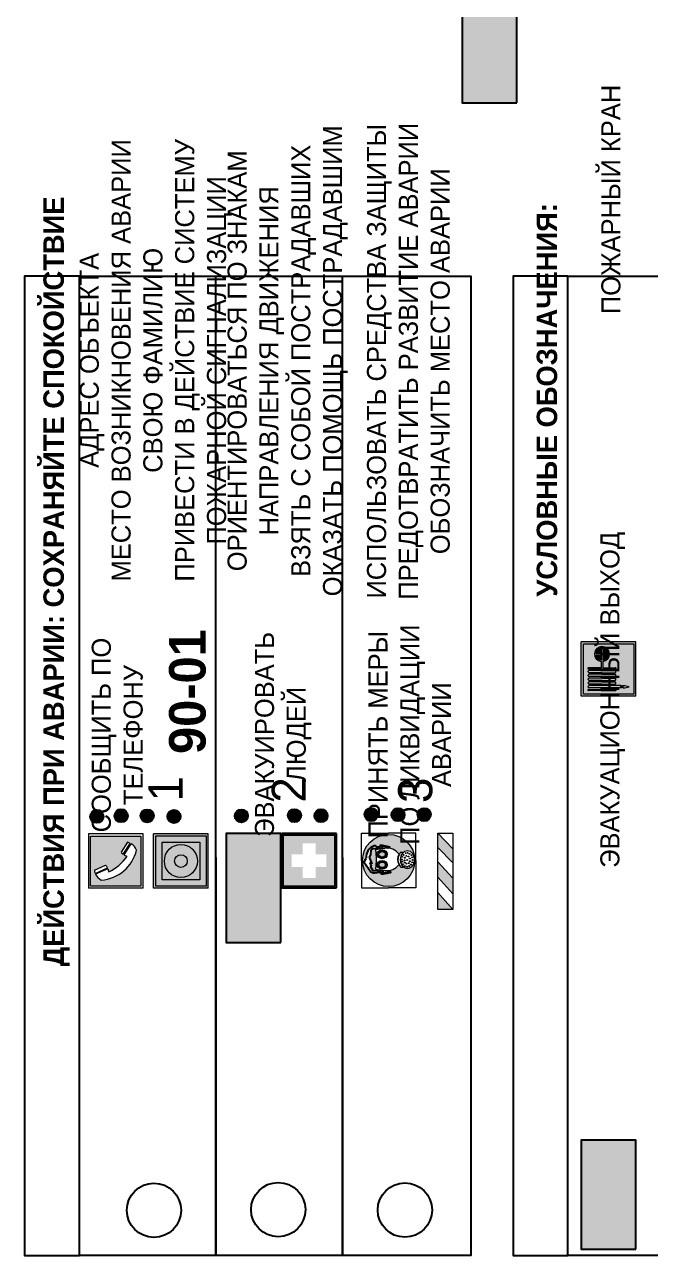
# Model space of a CAD drawing. Header units: millimetres. Extents: x 13114 to 67229, y 22859 to 38520.
# Drawn here: x 23111.9 to 23203.7, y 24715.4 to 24896.1 of the extents above; entities that cross this region are included whole.
import ezdxf

# ---------------------------------------------------------------- set-up
doc = ezdxf.new("R2010")
doc.units = ezdxf.units.MM
doc.layers.add('План_Штампы', color=7, linetype='Continuous')
doc.styles.add('обычный', font='arial.ttf')

# ---------------------------------------------------------------- blocks, each defined once
blk = doc.blocks.new('A$C38D26F80')
h = blk.add_hatch(color=5)
h.dxf.hatch_style = 1
h.paths.add_polyline_path([(-8.77, -4.48, 1), (-0.19, -4.48, 1)])
h.paths.add_polyline_path([(-6.75, -3.58), (-6.75, -3.31), (-6.62, -3.22), (-6.5, -3.22), (-6.42, -3.3), (-6.39, -3.28), (-6.59, -2.23), (-6.59, -2.01), (-6.38, -1.58), (-4.76, -0.4), (-4.13, -0.79, -0.362848), (-2.1, -2.1, -0.201049), (-2.17, -2.48, 0.085434), (-2.26, -3.13), (-1.9, -3.16), (-2.25, -4.7), (-2.4, -4.59), (-2.43, -4.34), (-2.36, -4.34), (-2.14, -3.34), (-2.47, -3.42), (-2.58, -1.95), (-2.77, -1.58), (-3.58, -1.52), (-3.92, -1.26), (-5.05, -1.73), (-4.87, -1.39), (-5.41, -1.6), (-5.41, -1.46), (-6.13, -1.87), (-6.18, -3.5), (-6.56, -3.47), (-6.37, -4.59), (-6.16, -4.43), (-6.16, -4.66), (-6.36, -4.79), (-6.37, -4.8), (-6.51, -4.76)], flags=16)
h.paths.add_polyline_path([(-6.51, -4.76), (-6.36, -4.79), (-6.37, -4.8)], flags=0)
h.paths.add_polyline_path([(-5.92, -2.34, 0.089508), (-2.67, -2.35), (-2.48, -3.88, -0.268602), (-3.4, -6.18, 0.262449), (-5.2, -6.18, -0.268602), (-6.11, -3.88)], flags=16)
edge = h.paths.add_edge_path(flags=16)
edge.add_ellipse((-5.19, -3.41), major_axis=(0, 0.842), ratio=0.848992, start_angle=0, end_angle=360)
edge = h.paths.add_edge_path(flags=0)
edge.add_ellipse((-5.19, -3.39), major_axis=(0, 0.665), ratio=0.853798, start_angle=0, end_angle=360)
edge = h.paths.add_edge_path(flags=0)
edge.add_ellipse((-5.19, -3.4), major_axis=(0, 0.528), ratio=0.864094, start_angle=0, end_angle=360)
edge = h.paths.add_edge_path(flags=16)
edge.add_ellipse((-3.47, -3.4), major_axis=(0, 0.842), ratio=0.848992, start_angle=0, end_angle=360)
h.paths.add_polyline_path([(-3.13, -6.45), (-3.13, -6.84, 0.383174), (-5.57, -6.85), (-5.57, -6.49, -0.369952)], flags=16)
edge = h.paths.add_edge_path(flags=0)
edge.add_ellipse((-3.47, -3.39), major_axis=(0, 0.665), ratio=0.853798, start_angle=0, end_angle=360)
edge = h.paths.add_edge_path(flags=0)
edge.add_ellipse((-3.47, -3.4), major_axis=(0, 0.528), ratio=0.864094, start_angle=0, end_angle=360)
edge = h.paths.add_edge_path(flags=16)
edge.add_ellipse((-4.34, -7.57), major_axis=(-1.48, 0), ratio=0.744955, start_angle=0, end_angle=360)
h.paths.add_polyline_path([(-5.01, -6.85, -1), (-5.15, -6.85, -1)], flags=0)
h.paths.add_polyline_path([(-5.33, -7.14, -1), (-5.47, -7.14, -1)], flags=0)
h.paths.add_polyline_path([(-4.61, -6.71, -1), (-4.74, -6.71, -1)], flags=16)
h.paths.add_polyline_path([(-5.43, -7.51, -1), (-5.57, -7.51, -1)], flags=0)
h.paths.add_polyline_path([(-4.26, -6.67, -1), (-4.4, -6.67, -1)], flags=16)
h.paths.add_polyline_path([(-4.74, -7.14, -1), (-4.88, -7.14, -1)], flags=0)
h.paths.add_polyline_path([(-4.93, -7.43, -1), (-5.07, -7.43, -1)], flags=0)
h.paths.add_polyline_path([(-4.41, -7.07, -1), (-4.54, -7.07, -1)], flags=0)
h.paths.add_polyline_path([(-5.33, -7.87, -1), (-5.46, -7.87, -1)], flags=0)
h.paths.add_polyline_path([(-3.8, -6.71, -1), (-3.94, -6.71, -1)], flags=16)
h.paths.add_polyline_path([(-4.85, -7.78, -1), (-4.98, -7.78, -1)], flags=0)
h.paths.add_polyline_path([(-3.96, -7.14, -1), (-4.1, -7.14, -1)], flags=0)
h.paths.add_polyline_path([(-4.33, -7.53, -1), (-4.47, -7.53, -1)], flags=0)
h.paths.add_polyline_path([(-5.09, -8.12, -1), (-5.23, -8.12, -1)], flags=0)
h.paths.add_polyline_path([(-3.5, -6.94, -1), (-3.64, -6.94, -1)], flags=0)
h.paths.add_polyline_path([(-4.54, -7.97, -1), (-4.68, -7.97, -1)], flags=0)
h.paths.add_polyline_path([(-3.66, -7.39, -1), (-3.8, -7.39, -1)], flags=0)
h.paths.add_polyline_path([(-4.73, -8.35, -1), (-4.86, -8.35, -1)], flags=0)
h.paths.add_polyline_path([(-4.09, -7.96, -1), (-4.23, -7.96, -1)], flags=0)
h.paths.add_polyline_path([(-3.77, -7.74, -1), (-3.91, -7.74, -1)], flags=0)
h.paths.add_polyline_path([(-3.22, -7.27, -1), (-3.35, -7.27, -1)], flags=0)
h.paths.add_polyline_path([(-4.34, -8.4, -1), (-4.47, -8.4, -1)], flags=0)
h.paths.add_polyline_path([(-3.16, -7.61, -1), (-3.3, -7.61, -1)], flags=0)
h.paths.add_polyline_path([(-3.9, -8.35, -1), (-4.04, -8.35, -1)], flags=0)
h.paths.add_polyline_path([(-3.32, -7.91, -1), (-3.46, -7.91, -1)], flags=0)
h.paths.add_polyline_path([(-3.55, -8.23, -1), (-3.69, -8.23, -1)], flags=0)
at = {"color": 5, "lineweight": 5}
for p, q in [((-4.48, 0), (-8.96, 0)), ((-8.96, 0), (-8.96, -4.48)), ((-4.48, 0), (0, 0)), ((0, 0), (0, -4.48)), ((-6.59, -2.01), (-6.38, -1.58)), ((-6.59, -2.23), (-6.59, -2.01)), ((-6.38, -1.58), (-4.76, -0.4)), ((-6.13, -1.87), (-6.18, -3.5)), ((-5.41, -1.46), (-6.13, -1.87)), ((-4.87, -1.39), (-5.41, -1.6)), ((-5.41, -1.6), (-5.41, -1.46)), ((-3.92, -1.26), (-5.05, -1.73)), ((-5.05, -1.73), (-4.87, -1.39)), ((-4.76, -0.4), (-4.13, -0.79)), ((-3.58, -1.52), (-3.92, -1.26)), ((-2.77, -1.58), (-3.58, -1.52)), ((-2.58, -1.95), (-2.77, -1.58)), ((-2.47, -3.42), (-2.58, -1.95)), ((-6.75, -3.31), (-6.62, -3.22)), ((-6.75, -3.58), (-6.75, -3.31)), ((-6.51, -4.76), (-6.75, -3.58)), ((-6.62, -3.22), (-6.5, -3.22)), ((-6.39, -3.28), (-6.59, -2.23)), ((-6.18, -3.5), (-6.56, -3.47)), ((-6.56, -3.47), (-6.37, -4.59)), ((-6.5, -3.22), (-6.42, -3.3)), ((-6.42, -3.3), (-6.39, -3.28)), ((-5.92, -2.34), (-6.11, -3.88)), ((-2.67, -2.34), (-2.48, -3.88)), ((-2.14, -3.34), (-2.47, -3.42)), ((-2.36, -4.34), (-2.14, -3.34)), ((-1.9, -3.16), (-2.26, -3.13)), ((-2.25, -4.7), (-1.9, -3.16)), ((-8.96, -8.96), (-8.96, -4.48)), ((-6.37, -4.8), (-6.51, -4.76)), ((-6.37, -4.59), (-6.16, -4.43)), ((-6.16, -4.66), (-6.37, -4.8)), ((-6.16, -4.43), (-6.16, -4.66)), ((-2.43, -4.34), (-2.4, -4.59)), ((-2.43, -4.34), (-2.36, -4.34)), ((-2.4, -4.59), (-2.25, -4.7)), ((0, -8.96), (0, -4.48)), ((-5.57, -6.49), (-5.57, -6.85)), ((-3.13, -6.45), (-3.13, -6.84)), ((-4.48, -8.96), (-8.96, -8.96)), ((-4.48, -8.96), (0, -8.96))]:
    blk.add_line(p, q, dxfattribs=at)
at = {"color": 5}
for p, q in [((-6.59, -2.01), (-6.38, -1.58)), ((-6.59, -2.23), (-6.59, -2.01)), ((-6.38, -1.58), (-4.76, -0.4)), ((-6.13, -1.87), (-6.18, -3.5)), ((-5.41, -1.46), (-6.13, -1.87)), ((-4.87, -1.39), (-5.41, -1.6)), ((-5.41, -1.6), (-5.41, -1.46)), ((-3.92, -1.26), (-5.05, -1.73)), ((-5.05, -1.73), (-4.87, -1.39)), ((-4.76, -0.4), (-4.13, -0.79)), ((-3.58, -1.52), (-3.92, -1.26)), ((-2.77, -1.58), (-3.58, -1.52)), ((-2.58, -1.95), (-2.77, -1.58)), ((-2.47, -3.42), (-2.58, -1.95)), ((-6.75, -3.31), (-6.62, -3.22)), ((-6.75, -3.58), (-6.75, -3.31)), ((-6.51, -4.76), (-6.75, -3.58)), ((-6.62, -3.22), (-6.5, -3.22)), ((-6.39, -3.28), (-6.59, -2.23)), ((-6.18, -3.5), (-6.56, -3.47)), ((-6.56, -3.47), (-6.37, -4.59)), ((-6.5, -3.22), (-6.42, -3.3)), ((-6.42, -3.3), (-6.39, -3.28)), ((-2.14, -3.34), (-2.47, -3.42)), ((-2.36, -4.34), (-2.14, -3.34)), ((-2.26, -3.13), (-1.9, -3.16)), ((-1.9, -3.16), (-2.25, -4.7)), ((-6.37, -4.8), (-6.51, -4.76)), ((-6.36, -4.79), (-6.51, -4.76)), ((-6.37, -4.59), (-6.16, -4.43)), ((-6.16, -4.66), (-6.37, -4.8)), ((-6.16, -4.66), (-6.36, -4.79)), ((-6.16, -4.43), (-6.16, -4.66)), ((-2.4, -4.59), (-2.43, -4.34)), ((-2.43, -4.34), (-2.36, -4.34)), ((-2.25, -4.7), (-2.4, -4.59))]:
    blk.add_line(p, q, dxfattribs=at)
at = {"color": 5, "lineweight": 5}
for centre, radius in [((-4.48, -4.48), 4.29), ((-5.5, -7.51), 0.0678), ((-5.4, -7.14), 0.0678), ((-5.4, -7.87), 0.0678), ((-5.16, -8.12), 0.0678), ((-5.08, -6.85), 0.0678), ((-5, -7.43), 0.0678), ((-4.91, -7.78), 0.0678), ((-4.81, -7.14), 0.0678), ((-4.67, -6.71), 0.0678), ((-4.61, -7.97), 0.0678), ((-4.47, -7.07), 0.0678), ((-4.4, -7.53), 0.0678), ((-4.33, -6.67), 0.0678), ((-4.16, -7.96), 0.0678), ((-4.03, -7.14), 0.0678), ((-3.87, -6.71), 0.0678), ((-3.84, -7.74), 0.0678), ((-3.73, -7.39), 0.0678), ((-3.57, -6.94), 0.0678), ((-3.39, -7.91), 0.0678), ((-3.28, -7.27), 0.0678), ((-3.23, -7.61), 0.0678), ((-4.79, -8.35), 0.0678), ((-4.4, -8.4), 0.0678), ((-3.97, -8.35), 0.0678), ((-3.62, -8.23), 0.0678)]:
    blk.add_circle(centre, radius, dxfattribs=at)
at = {"color": 5}
for centre, radius, start, end in [((-3.89, -2.66), 1.88, 17.387, 97.1599), ((-0.35, -3.07), 1.91, 162.2553, 181.7878), ((-2.6, -2.2), 0.511, 326.3906, 11.8614)]:
    blk.add_arc(centre, radius, start, end, dxfattribs=at)
at = {"color": 5, "lineweight": 5}
for centre, radius, start, end in [((-3.66, -4.24), 2.47, 171.573, 231.7124), ((-4.28, 6.66), 9.15, 259.6987, 280.1569), ((-4.93, -4.24), 2.47, 308.2876, 8.427), ((-0.47, -3.05), 1.79, 161.5846, 182.4584), ((-2.6, -2.2), 0.513, 326.4781, 11.7739), ((-4.33, -7.88), 1.87, 50.358, 131.5662), ((-4.3, -7.78), 1.83, 60.5889, 119.4111), ((-4.34, -8.2), 1.82, 48.4943, 132.3565)]:
    blk.add_arc(centre, radius, start, end, dxfattribs=at)
for centre, major_axis, ratio in [((-5.19, -3.41), (0, 0.842), 0.848992), ((-5.19, -3.39), (0, 0.665), 0.853798), ((-5.19, -3.4), (0, 0.528), 0.864094), ((-3.47, -3.4), (0, 0.842), 0.848992), ((-3.47, -3.39), (0, 0.665), 0.853798), ((-3.47, -3.4), (0, 0.528), 0.864094), ((-4.34, -7.57), (-1.48, 0), 0.744955)]:
    blk.add_ellipse(centre, major_axis=major_axis, ratio=ratio, dxfattribs=at)
blk = doc.blocks.new('A$C47DD6509')
at = {"lineweight": 5}
for points in [[(-8.69, 0), (-11.19, 0), (-11.19, -2.22)], [(-4.22, 0), (-6.45, 0), (-8.91, -2.22), (-6.61, -2.22)], [(0, 0), (-2.09, 0), (-4.36, -2.22), (-2.29, -2.22)]]:
    blk.add_hatch(color=242, dxfattribs=at).paths.add_polyline_path(points)
at = {"color": 242, "lineweight": 5}
for p, q in [((-11.19, -2.22), (-8.69, 0)), ((-11.19, -2.22), (-11.19, 0)), ((-11.19, 0), (-8.69, 0)), ((-11.19, 0), (0, 0)), ((-8.91, -2.22), (-6.45, 0)), ((-6.61, -2.22), (-4.22, 0)), ((-4.36, -2.22), (-2.09, 0)), ((-2.29, -2.22), (0, 0)), ((0, 0), (0, -2.22)), ((0, -2.22), (-11.19, -2.22))]:
    blk.add_line(p, q, dxfattribs=at)
blk = doc.blocks.new('A$C32E8229D')
at = {"true_color": 0xffffff}
blk.add_hatch(color=7, dxfattribs=at).paths.add_polyline_path([(0, 0), (0, -8), (16, -8), (16, 0)])
h = blk.add_hatch(color=126)
h.paths.add_polyline_path([(0.2, -0.2), (15.8, -0.2), (15.8, -7.8), (0.2, -7.8)])
h.paths.add_polyline_path([(13.49, -2.05), (12.08, -2.05), (11.37, -2.63, 0.162397), (11.29, -2.84), (11.29, -3.63), (10.35, -3.63), (10.35, -4.05), (11.68, -4.05), (11.68, -3.48), (12.26, -4.28), (11.29, -5.1), (11.29, -6.78), (11.85, -6.78), (11.85, -5.44), (12.8, -4.64), (12.8, -5.94), (14.46, -5.94), (14.46, -5.39), (13.45, -5.39), (13.45, -3.97), (12.46, -2.59), (13.15, -2.59), (13.69, -3.34), (14.18, -3)], flags=16)
h.paths.add_polyline_path([(10.74, -1.82, 1), (11.8, -1.82, 1)], flags=16)
h.paths.add_polyline_path([(9.39, -3.59), (5.99, -3.59), (6.56, -3.03), (5.91, -3.03), (5.1, -3.83), (5.91, -4.64), (6.56, -4.64), (5.99, -4.09), (9.39, -4.09)], flags=16)
h.paths.add_polyline_path([(4.29, -1.08), (1.72, -1.08), (1.72, -6.6), (4.29, -6.6)], flags=16)
at = {"color": 126}
blk.add_lwpolyline([(16, -8), (0, -8), (0, 0), (16, 0)], close=True, dxfattribs=at)
blk = doc.blocks.new('A$C18900ED3')
h = blk.add_hatch(color=126)
h.paths.add_polyline_path([(-0.18, -0.18), (-7.02, -0.18), (-7.02, -7.02), (-0.18, -7.02)])
h.paths.add_polyline_path([(-5.89, -4.46), (-5.89, -2.77), (-4.46, -2.77), (-4.46, -1.31), (-2.77, -1.31), (-2.77, -2.77), (-1.33, -2.77), (-1.33, -4.46), (-2.77, -4.46), (-2.77, -5.89), (-4.46, -5.89), (-4.46, -4.46)], flags=16)
at = {"color": 126}
for p, q in [((-7.2, 0), (-7.2, -7.2)), ((0, 0), (-7.2, 0)), ((0, -7.2), (0, 0)), ((-7.02, -7.02), (-7.02, -0.18)), ((-7.02, -0.18), (-0.18, -0.18)), ((-0.18, -0.18), (-0.18, -7.02)), ((-7.2, -7.2), (0, -7.2)), ((-0.18, -7.02), (-7.02, -7.02))]:
    blk.add_line(p, q, dxfattribs=at)
blk = doc.blocks.new('A$C456E1F9C')
at = {"lineweight": 5}
h = blk.add_hatch(color=242, dxfattribs=at)
h.paths.add_polyline_path([(0.51, -1.47), (0.51, -13.26), (12.29, -13.26), (12.29, -1.47)])
h.paths.add_polyline_path([(5.42, -4.95, -0.254479), (4.78, -5.4), (3.52, -2.53, -0.209735), (4.23, -2.4)], flags=16)
h.paths.add_polyline_path([(8.53, -8.6), (10.87, -10.17), (10.54, -10.76), (8.03, -9.13, -0.192251)], flags=16)
h.paths.add_polyline_path([(4.61, -5.49, 0.005518), (3.87, -5.72, 0.128647), (7.49, -10.01, 0.00809), (7.83, -9.33), (10.47, -10.97, -0.16736), (8.99, -12.25, -0.327862), (1.95, -3.95, -0.166952), (3.36, -2.62)], flags=16)
at = {"color": 242, "lineweight": 5}
for p, q in [((0, -13.77), (0, -0.97)), ((12.8, -0.97), (0, -0.97)), ((4.61, -5.49), (3.36, -2.62)), ((3.52, -2.53), (4.78, -5.4)), ((4.23, -2.4), (5.42, -4.95)), ((12.8, -13.77), (12.8, -0.97)), ((10.81, -10.12), (8.53, -8.6)), ((7.83, -9.33), (10.47, -10.97)), ((8.03, -9.13), (10.54, -10.76)), ((10.54, -10.76), (10.8, -10.3)), ((10.8, -10.3), (10.81, -10.12)), ((0, -13.77), (12.8, -13.77))]:
    blk.add_line(p, q, dxfattribs=at)
blk.add_lwpolyline([(0.51, -1.47), (12.29, -1.47), (12.29, -13.26), (0.51, -13.26)], close=True, dxfattribs=at)
for centre, radius, start, end in [((4.59, -5.34), 2.99, 114.2845, 152.1974), ((4.02, -3.27), 0.891, 76.3284, 123.7092), ((11.12, -3.31), 9.19, 183.9915, 256.6009), ((14.98, -39.1), 35.17, 107.1487, 108.4135), ((13.86, -0.94), 11.08, 205.5536, 234.8762), ((4.68, -4.59), 0.824, 276.9621, 334.0723), ((8.94, -9.5), 0.989, 114.4092, 157.9388), ((-13.31, 0.8), 23.44, 332.5487, 334.4027), ((7.87, -9.46), 3, 291.9291, 329.9329)]:
    blk.add_arc(centre, radius, start, end, dxfattribs=at)
blk = doc.blocks.new('A$C54414219')
at = {"true_color": 0xffffff}
h = blk.add_hatch(color=7, dxfattribs=at)
h.paths.add_polyline_path([(2.39, -9.45), (2.39, -18.3), (11.23, -18.3), (11.23, -9.45)], flags=0)
h.paths.add_polyline_path([(10.71, -13.87, -1), (2.92, -13.87, -1)], flags=0)
h.paths.add_polyline_path([(8.3, -13.87, -1), (5.33, -13.87, -1)], flags=0)
h.paths.add_polyline_path([(0.41, -7.47), (0.41, -20.27), (13.21, -20.27), (13.21, -7.47)])
h.paths.add_polyline_path([(0.92, -19.77), (12.71, -19.77), (12.71, -7.98), (0.92, -7.98)], flags=16)
h.paths.add_polyline_path([(11.23, -9.45), (11.23, -18.3), (2.39, -18.3), (2.39, -9.45)], flags=0)
at = {"lineweight": 5}
h = blk.add_hatch(color=242, dxfattribs=at)
h.paths.add_polyline_path([(12.71, -7.98), (0.92, -7.98), (0.92, -19.77), (12.71, -19.77)])
h.paths.add_polyline_path([(11.23, -18.3), (2.39, -18.3), (2.39, -9.45), (11.23, -9.45)], flags=16)
h.paths.add_polyline_path([(10.71, -13.87, -1), (2.92, -13.87, -1)], flags=0)
h.paths.add_polyline_path([(8.3, -13.87, -1), (5.33, -13.87, -1)], flags=0)
at = {"true_color": 0xffffff}
h = blk.add_hatch(color=7, dxfattribs=at)
h.paths.add_polyline_path([(2.39, -9.45), (2.39, -18.3), (11.23, -18.3), (11.23, -9.45)])
h.paths.add_polyline_path([(10.71, -13.87, -1), (2.92, -13.87, -1)], flags=16)
h.paths.add_polyline_path([(8.3, -13.87, -1), (5.33, -13.87, -1)], flags=0)
at = {"lineweight": 5}
h = blk.add_hatch(color=242, dxfattribs=at)
h.paths.add_polyline_path([(2.92, -13.87, 1), (10.71, -13.87, 1)])
h.paths.add_polyline_path([(8.3, -13.87, -1), (5.33, -13.87, -1)], flags=16)
at = {"color": 242, "lineweight": 5}
for p, q in [((0.41, -20.27), (0.41, -7.47)), ((0.41, -7.47), (13.21, -7.47)), ((0.41, -7.47), (13.21, -7.47)), ((13.21, -20.27), (13.21, -7.47)), ((0.41, -20.27), (13.21, -20.27))]:
    blk.add_line(p, q, dxfattribs=at)
for points in [[(0.92, -7.98), (12.71, -7.98), (12.71, -19.77), (0.92, -19.77)], [(2.39, -9.45), (11.23, -9.45), (11.23, -18.3), (2.39, -18.3)]]:
    blk.add_lwpolyline(points, close=True, dxfattribs=at)
for radius in [3.89, 1.49]:
    blk.add_circle((6.81, -13.87), radius, dxfattribs=at)
blk = doc.blocks.new('A$C7B4425F7')
at = {"true_color": 0xffffff}
blk.add_hatch(color=7, dxfattribs=at).paths.add_polyline_path([(0, 0), (-16, 0), (-16, -8), (0, -8)])
h = blk.add_hatch(color=126)
h.paths.add_polyline_path([(-0.2, -0.2), (-15.8, -0.2), (-15.8, -7.8), (-0.2, -7.8)])
h.paths.add_polyline_path([(-11.76, -2.03), (-11.76, -3.66), (-11.17, -3.66, -0.568275), (-11.17, -6.18), (-12.58, -6.18), (-12.58, -2.03)], flags=16)
h.paths.add_polyline_path([(-13.33, -4.12, -0.495768), (-13.59, -6.18), (-15.03, -6.18), (-15.03, -2.03), (-13.59, -2.03, -0.487973)], flags=16)
h.paths.add_polyline_path([(-10.25, -2.03), (-9.48, -2.03), (-9.48, -6.18), (-10.25, -6.18)], flags=16)
h.paths.add_polyline_path([(-13.84, -3.69), (-14.24, -3.69), (-14.24, -3.03), (-13.9, -3.03, -0.692621)], flags=0)
h.paths.add_polyline_path([(-9.15, -2.03), (-8.4, -2.03), (-8.04, -3.07), (-7.68, -2.03), (-6.93, -2.03), (-7.64, -4.1), (-6.93, -6.18), (-7.68, -6.18), (-8.04, -5.14), (-8.4, -6.18), (-9.15, -6.18), (-8.44, -4.1)], flags=16)
h.paths.add_polyline_path([(-11.76, -4.46), (-11.42, -4.46, -0.692621), (-11.36, -5.12), (-11.76, -5.12)], flags=0)
h.paths.add_polyline_path([(-13.9, -5.2), (-14.24, -5.2), (-14.24, -4.55), (-13.84, -4.55, -0.708038)], flags=0)
edge = h.paths.add_edge_path(flags=16)
edge.add_ellipse((-5.51, -4.08), major_axis=(0, 2.05), ratio=0.586184, start_angle=0, end_angle=360)
edge = h.paths.add_edge_path(flags=0)
edge.add_ellipse((-5.51, -4.08), major_axis=(0, 1.14), ratio=0.454828, start_angle=0, end_angle=360)
h.paths.add_polyline_path([(-4.13, -4.96, 0.377264), (-3.48, -4.52, 0.0555), (-3.16, -2.03), (-1.66, -2.03), (-1.66, -4.96), (-0.96, -4.96), (-0.96, -7.01), (-1.75, -7.01), (-1.75, -6.18), (-3.3, -6.18), (-3.3, -7.02), (-4.13, -7.02)], flags=16)
h.paths.add_polyline_path([(-2.73, -2.91), (-2.28, -2.91), (-2.28, -4.96), (-3.05, -4.96, 0.079136)], flags=0)
at = {"color": 126}
blk.add_lwpolyline([(-16, -8), (0, -8), (0, 0), (-16, 0)], close=True, dxfattribs=at)
blk = doc.blocks.new('A$C37112FD5')
at = {"true_color": 0xf5f5ff}
h = blk.add_hatch(color=7, dxfattribs=at)
h.dxf.hatch_style = 1
h.paths.add_polyline_path([(12.8, -7.4), (0, -7.4), (0, -20.2), (12.8, -20.2)])
h.paths.add_polyline_path([(12.29, -7.91), (12.29, -19.69), (0.51, -19.69), (0.51, -7.91)], flags=16)
h.paths.add_polyline_path([(4.98, -9.04, -0.42597), (5.17, -9.22), (5.17, -12.25), (5.17, -15.29, -0.432244), (4.98, -15.47), (4.83, -15.47, -0.42597), (4.64, -15.29), (4.64, -12.25), (4.64, -9.22, -0.432244), (4.83, -9.04)], flags=0)
h.paths.add_polyline_path([(4.28, -9.22), (4.28, -12.25), (4.28, -15.29, -0.432244), (4.09, -15.47), (3.94, -15.47, -0.42597), (3.75, -15.29), (3.75, -12.25), (3.75, -9.22, -0.432244), (3.94, -9.04), (4.09, -9.04, -0.42597)], flags=0)
h.paths.add_polyline_path([(5.72, -9.04), (5.87, -9.04, -0.42597), (6.06, -9.22), (6.06, -12.25), (6.06, -15.29, -0.432244), (5.87, -15.47), (5.72, -15.47, -0.42597), (5.53, -15.29), (5.53, -12.25), (5.53, -9.22, -0.432244)], flags=0)
h.paths.add_polyline_path([(6.42, -8.9), (6.5, -8.9, -0.42597), (6.69, -9.08), (6.69, -12.03), (8.21, -12.03, -15.824349), (8.21, -12.47), (6.69, -12.47), (6.69, -15.42, -0.432244), (6.5, -15.6), (6.42, -15.6)], flags=0)
h.paths.add_polyline_path([(3.39, -9.22), (3.39, -12.25), (3.39, -15.29, -0.432244), (3.2, -15.47), (3.05, -15.47, -0.42597), (2.85, -15.29), (2.85, -12.25), (2.85, -9.22, -0.432244), (3.05, -9.04), (3.2, -9.04, -0.42597)], flags=0)
h.paths.add_polyline_path([(2.5, -9.22), (2.5, -16.71), (1.96, -16.71), (1.96, -9.22, -0.432244), (2.15, -9.04), (2.31, -9.04, -0.42597)], flags=0)
h.paths.add_polyline_path([(1.61, -8.9), (1.61, -15.6), (1.57, -15.6, -0.42597), (1.37, -15.42), (1.37, -12.03), (1.37, -9.09, -0.432244), (1.57, -8.9)], flags=0)
h.paths.add_polyline_path([(9.76, -10.81), (9.76, -12.03), (8.49, -12.03, -0.336371)], flags=0)
h.paths.add_polyline_path([(8.49, -12.47), (9.76, -12.47), (9.76, -13.7, -0.336371)], flags=0)
h.paths.add_polyline_path([(10.11, -10.81, -0.336371), (11.38, -12.03), (10.11, -12.03)], flags=0)
h.paths.add_polyline_path([(10.11, -12.47), (11.38, -12.47, -0.336371), (10.11, -13.7)], flags=0)
h.paths.add_polyline_path([(2.5, -16.84), (2.5, -17.05), (1.97, -17.05), (1.97, -16.84)], flags=0)
h.paths.add_polyline_path([(2.5, -17.24, -0.033778), (2.24, -18.6, -0.033778), (1.97, -17.24)], flags=0)
h = blk.add_hatch(color=242)
h.dxf.hatch_style = 1
h.paths.add_polyline_path([(12.29, -7.91), (0.51, -7.91), (0.51, -19.69), (12.29, -19.69)])
h.paths.add_polyline_path([(6.42, -15.6), (6.42, -8.9), (6.5, -8.9, -0.42597), (6.69, -9.08), (6.69, -12.03), (8.21, -12.03, -15.824349), (8.21, -12.47), (6.69, -12.47), (6.69, -15.42, -0.432244), (6.5, -15.6)], flags=16)
h.paths.add_polyline_path([(5.87, -15.47), (5.72, -15.47, -0.42597), (5.53, -15.29), (5.53, -12.25), (5.53, -9.22, -0.432244), (5.72, -9.04), (5.87, -9.04, -0.42597), (6.06, -9.22), (6.06, -12.25), (6.06, -15.29, -0.432244)], flags=16)
h.paths.add_polyline_path([(4.98, -15.47), (4.83, -15.47, -0.42597), (4.64, -15.29), (4.64, -12.25), (4.64, -9.22, -0.432244), (4.83, -9.04), (4.98, -9.04, -0.42597), (5.17, -9.22), (5.17, -12.25), (5.17, -15.29, -0.432244)], flags=16)
h.paths.add_polyline_path([(4.09, -15.47), (3.94, -15.47, -0.42597), (3.75, -15.29), (3.75, -12.25), (3.75, -9.22, -0.432244), (3.94, -9.04), (4.09, -9.04, -0.42597), (4.28, -9.22), (4.28, -12.25), (4.28, -15.29, -0.432244)], flags=16)
h.paths.add_polyline_path([(3.2, -15.47), (3.05, -15.47, -0.42597), (2.85, -15.29), (2.85, -12.25), (2.85, -9.22, -0.432244), (3.05, -9.04), (3.2, -9.04, -0.42597), (3.39, -9.22), (3.39, -12.25), (3.39, -15.29, -0.432244)], flags=16)
h.paths.add_polyline_path([(2.5, -17.05), (1.97, -17.05), (1.97, -16.84), (2.5, -16.84)], flags=16)
h.paths.add_polyline_path([(2.5, -17.24, -0.033778), (2.24, -18.6, -0.033778), (1.97, -17.24)], flags=16)
h.paths.add_polyline_path([(2.5, -16.71), (1.96, -16.71), (1.96, -9.22, -0.432244), (2.15, -9.04), (2.31, -9.04, -0.42597), (2.5, -9.22)], flags=16)
h.paths.add_polyline_path([(1.61, -15.6), (1.57, -15.6, -0.42597), (1.37, -15.42), (1.37, -12.03), (1.37, -9.09, -0.432244), (1.57, -8.9), (1.61, -8.9)], flags=16)
h.paths.add_polyline_path([(8.49, -12.47), (9.76, -12.47), (9.76, -13.7, -0.336371)], flags=0)
h.paths.add_polyline_path([(10.11, -13.7), (10.11, -12.47), (11.38, -12.47, -0.336371)], flags=0)
h.paths.add_polyline_path([(8.49, -12.03, -0.336371), (9.76, -10.81), (9.76, -12.03)], flags=0)
h.paths.add_polyline_path([(10.11, -12.03), (10.11, -10.81, -0.336371), (11.38, -12.03)], flags=0)
h = blk.add_hatch(color=7, dxfattribs=at)
h.dxf.hatch_style = 1
h.paths.add_polyline_path([(1.61, -8.9), (1.57, -8.9, 0.432244), (1.37, -9.09), (1.37, -12.03), (1.37, -15.42, 0.42597), (1.57, -15.6), (1.61, -15.6)])
h.paths.add_polyline_path([(2.5, -9.22, 0.42597), (2.31, -9.04), (2.15, -9.04, 0.432244), (1.96, -9.22), (1.96, -16.71), (2.5, -16.71)])
h.paths.add_polyline_path([(2.5, -16.84), (1.97, -16.84), (1.97, -17.05), (2.5, -17.05)])
h.paths.add_polyline_path([(2.5, -17.24), (1.97, -17.24, 0.033778), (2.24, -18.6, 0.033778)])
h.paths.add_polyline_path([(3.39, -12.25), (3.39, -9.22, 0.42597), (3.2, -9.04), (3.05, -9.04, 0.432244), (2.85, -9.22), (2.85, -12.25), (2.85, -15.29, 0.42597), (3.05, -15.47), (3.2, -15.47, 0.432244), (3.39, -15.29)])
h.paths.add_polyline_path([(4.28, -12.25), (4.28, -9.22, 0.42597), (4.09, -9.04), (3.94, -9.04, 0.432244), (3.75, -9.22), (3.75, -12.25), (3.75, -15.29, 0.42597), (3.94, -15.47), (4.09, -15.47, 0.432244), (4.28, -15.29)])
h.paths.add_polyline_path([(5.17, -12.25), (5.17, -9.22, 0.42597), (4.98, -9.04), (4.83, -9.04, 0.432244), (4.64, -9.22), (4.64, -12.25), (4.64, -15.29, 0.42597), (4.83, -15.47), (4.98, -15.47, 0.432244), (5.17, -15.29)])
h.paths.add_polyline_path([(6.06, -12.25), (6.06, -9.22, 0.42597), (5.87, -9.04), (5.72, -9.04, 0.432244), (5.53, -9.22), (5.53, -12.25), (5.53, -15.29, 0.42597), (5.72, -15.47), (5.87, -15.47, 0.432244), (6.06, -15.29)])
h.paths.add_polyline_path([(6.69, -12.47), (8.21, -12.47, 15.824349), (8.21, -12.03), (6.69, -12.03), (6.69, -9.08, 0.42597), (6.5, -8.9), (6.42, -8.9), (6.42, -15.6), (6.5, -15.6, 0.432244), (6.69, -15.42)])
h.paths.add_polyline_path([(8.49, -12.47), (9.76, -12.47), (9.76, -13.7, -0.336371)], flags=16)
h.paths.add_polyline_path([(8.49, -12.03, -0.336371), (9.76, -10.81), (9.76, -12.03)], flags=16)
h.paths.add_polyline_path([(10.11, -12.47), (11.38, -12.47, -0.336371), (10.11, -13.7)], flags=16)
h.paths.add_polyline_path([(10.11, -12.03), (10.11, -10.81, -0.336371), (11.38, -12.03)], flags=16)
h = blk.add_hatch(color=242)
h.dxf.hatch_style = 1
h.paths.add_polyline_path([(9.76, -10.81, 0.336371), (8.49, -12.03), (9.76, -12.03)])
h.paths.add_polyline_path([(10.11, -10.81), (10.11, -12.03), (11.38, -12.03, 0.336371)])
h.paths.add_polyline_path([(11.38, -12.47), (10.11, -12.47), (10.11, -13.7, 0.336371)])
h.paths.add_polyline_path([(9.76, -12.47), (8.49, -12.47, 0.336371), (9.76, -13.7)])
at = {"color": 242, "lineweight": 5}
for p, q in [((0, -20.2), (0, -7.4)), ((0, -7.4), (12.8, -7.4)), ((12.8, -20.2), (12.8, -7.4)), ((1.37, -12.03), (1.37, -9.08)), ((1.57, -8.9), (1.61, -8.9)), ((1.61, -8.9), (1.61, -15.6)), ((1.96, -16.71), (1.96, -9.22)), ((2.15, -9.04), (2.31, -9.04)), ((2.5, -16.71), (2.5, -9.22)), ((2.85, -12.25), (2.85, -9.22)), ((3.05, -9.04), (3.2, -9.04)), ((3.39, -12.25), (3.39, -9.22)), ((3.75, -12.25), (3.75, -9.22)), ((3.94, -9.04), (4.09, -9.04)), ((4.28, -12.25), (4.28, -9.22)), ((4.64, -12.25), (4.64, -9.22)), ((4.83, -9.04), (4.98, -9.04)), ((5.17, -12.25), (5.17, -9.22)), ((5.53, -12.25), (5.53, -9.22)), ((5.72, -9.04), (5.87, -9.04)), ((6.06, -12.25), (6.06, -9.22)), ((6.42, -8.9), (6.42, -15.6)), ((6.5, -8.9), (6.42, -8.9)), ((6.69, -12.03), (6.69, -9.08)), ((9.76, -10.81), (9.76, -12.03)), ((10.11, -10.81), (10.11, -12.03)), ((1.37, -12.03), (1.37, -15.42)), ((2.85, -12.25), (2.85, -15.29)), ((3.39, -12.25), (3.39, -15.29)), ((3.75, -12.25), (3.75, -15.29)), ((4.28, -12.25), (4.28, -15.29)), ((4.64, -12.25), (4.64, -15.29)), ((5.17, -12.25), (5.17, -15.29)), ((5.53, -12.25), (5.53, -15.29)), ((6.06, -12.25), (6.06, -15.29)), ((8.21, -12.03), (6.69, -12.03)), ((8.21, -12.47), (6.69, -12.47)), ((6.69, -12.47), (6.69, -15.42)), ((9.76, -12.03), (8.49, -12.03)), ((9.76, -12.47), (8.49, -12.47)), ((9.76, -12.47), (9.76, -13.7)), ((11.38, -12.03), (10.11, -12.03)), ((11.38, -12.47), (10.11, -12.47)), ((10.11, -12.47), (10.11, -13.7)), ((1.57, -15.6), (1.61, -15.6)), ((1.96, -16.71), (2.5, -16.71)), ((1.97, -16.84), (2.5, -16.84)), ((1.97, -17.05), (1.97, -16.84)), ((2.5, -17.05), (1.97, -17.05)), ((1.97, -17.24), (2.5, -17.24)), ((2.5, -16.84), (2.5, -17.05)), ((3.05, -15.47), (3.2, -15.47)), ((3.94, -15.47), (4.09, -15.47)), ((4.83, -15.47), (4.98, -15.47)), ((5.72, -15.47), (5.87, -15.47)), ((6.42, -15.6), (6.5, -15.6)), ((0, -20.2), (12.8, -20.2))]:
    blk.add_line(p, q, dxfattribs=at)
blk.add_lwpolyline([(0.51, -7.91), (12.29, -7.91), (12.29, -19.69), (0.51, -19.69)], close=True, dxfattribs=at)
for centre, radius, start, end in [((1.56, -9.09), 0.182, 87.1027, 180.6071), ((2.15, -9.22), 0.182, 87.1027, 180.6071), ((2.32, -9.22), 0.182, 359.3929, 92.8973), ((3.04, -9.22), 0.182, 87.1027, 180.6071), ((3.21, -9.22), 0.182, 359.3929, 92.8973), ((3.93, -9.22), 0.182, 87.1027, 180.6071), ((4.1, -9.22), 0.182, 359.3929, 92.8973), ((4.82, -9.22), 0.182, 87.1027, 180.6071), ((4.99, -9.22), 0.182, 359.3929, 92.8973), ((5.71, -9.22), 0.182, 87.1027, 180.6071), ((5.88, -9.22), 0.182, 359.3929, 92.8973), ((6.51, -9.09), 0.182, 359.3929, 92.8973), ((9.93, -12.25), 1.74, 187.2319, 172.7681), ((9.93, -12.25), 1.46, 96.9927, 171.3585), ((9.93, -12.25), 1.46, 8.6415, 83.0073), ((9.93, -12.25), 1.46, 188.6415, 263.0073), ((9.93, -12.25), 1.46, 276.9927, 351.3585), ((1.56, -15.42), 0.182, 179.3929, 272.8973), ((12.17, -15.98), 10.27, 187.041, 194.7793), ((-7.7, -15.98), 10.27, 345.2207, 352.959), ((3.04, -15.29), 0.182, 179.3929, 272.8973), ((3.21, -15.29), 0.182, 267.1027, 0.6071), ((3.93, -15.29), 0.182, 179.3929, 272.8973), ((4.1, -15.29), 0.182, 267.1027, 0.6071), ((4.82, -15.29), 0.182, 179.3929, 272.8973), ((4.99, -15.29), 0.182, 267.1027, 0.6071), ((5.71, -15.29), 0.182, 179.3929, 272.8973), ((5.88, -15.29), 0.182, 267.1027, 0.6071), ((6.51, -15.42), 0.182, 267.1027, 0.6071)]:
    blk.add_arc(centre, radius, start, end, dxfattribs=at)

msp = doc.modelspace()

# ---------------------------------------------------------------- hatches: boundary and pattern name
at = {"lineweight": 0}
h = msp.add_hatch(color=256, dxfattribs=at)
h.dxf.hatch_style = 1
h.paths.add_polyline_path([(23122.52, 24778.92, 1), (23122.52, 24780.86, 1)])
h = msp.add_hatch(color=256, dxfattribs=at)
h.dxf.hatch_style = 1
h.paths.add_polyline_path([(23126.1, 24779.03, 1), (23126.1, 24780.96, 1)])
h = msp.add_hatch(color=256, dxfattribs=at)
h.dxf.hatch_style = 1
h.paths.add_polyline_path([(23129.91, 24778.99, 1), (23129.91, 24780.92, 1)])
h = msp.add_hatch(color=256, dxfattribs=at)
h.dxf.hatch_style = 1
h.paths.add_polyline_path([(23133.84, 24778.91, 1), (23133.84, 24780.84, 1)])
h = msp.add_hatch(color=256, dxfattribs=at)
h.dxf.hatch_style = 1
h.paths.add_polyline_path([(23143.73, 24778.99, 1), (23143.73, 24780.92, 1)])
h = msp.add_hatch(color=256, dxfattribs=at)
h.dxf.hatch_style = 1
h.paths.add_polyline_path([(23151.51, 24779.03, 1), (23151.51, 24780.96, 1)])
h = msp.add_hatch(color=256, dxfattribs=at)
h.dxf.hatch_style = 1
h.paths.add_polyline_path([(23155.41, 24779.02, 1), (23155.41, 24780.96, 1)])
h = msp.add_hatch(color=256, dxfattribs=at)
h.dxf.hatch_style = 1
h.paths.add_polyline_path([(23162.77, 24779.18, 1), (23162.77, 24781.11, 1)])
h = msp.add_hatch(color=256, dxfattribs=at)
h.dxf.hatch_style = 1
h.paths.add_polyline_path([(23166.71, 24779.18, 1), (23166.71, 24781.11, 1)])
h = msp.add_hatch(color=256, dxfattribs=at)
h.dxf.hatch_style = 1
h.paths.add_polyline_path([(23170.55, 24779.18, 1), (23170.55, 24781.11, 1)])

# ---------------------------------------------------------------- linework, layer by layer
for points in [[(23119.98, 24715.44), (23119.98, 24859.21), (23111.93, 24859.21), (23111.93, 24715.44)], [(23119.98, 24715.44), (23119.98, 24859.21), (23177.38, 24859.21), (23177.38, 24715.44)], [(23191.63, 24715.44), (23191.63, 24859.21), (23183.58, 24859.21), (23183.58, 24715.44)], [(23191.63, 24715.44), (23191.63, 24859.21), (23249.03, 24859.21), (23249.03, 24715.44)]]:
    msp.add_lwpolyline(points, close=True)
for points in [[(23139.98, 24773.86), (23139.98, 24715.44), (23139.98, 24859.21)], [(23158.55, 24773.86), (23158.55, 24715.44), (23158.55, 24859.21)]]:
    msp.add_lwpolyline(points)
for centre, radius in [((23122.52, 24779.89), 0.966), ((23126.1, 24779.99), 0.966), ((23129.91, 24779.96), 0.966), ((23133.84, 24779.87), 0.966), ((23143.73, 24779.96), 0.966), ((23151.51, 24780), 0.966), ((23155.41, 24779.99), 0.966), ((23162.77, 24780.15), 0.966), ((23166.71, 24780.14), 0.966), ((23170.55, 24780.15), 0.966), ((23130.9, 24722.07), 3.98), ((23149.13, 24722.16), 3.98), ((23167.71, 24722.1), 3.98)]:
    msp.add_circle(centre, radius)

# ---------------------------------------------------------------- block references
at = {"rotation": 90}
for name, p, xscale, yscale, zscale in [('A$C37112FD5', (23188.97, 24797.52), 0.6249984004534781, 0.6249984004534781, 0.6249984004534781), ('A$C456E1F9C', (23120.7, 24769.33), 0.625, 0.625, 0.625), ('A$C54414219', (23126.19, 24769.08), 0.625, 0.625, 0.625), ('A$C18900ED3', (23149.66, 24777.4), 1.111111111007631, 1.111111111007631, 1.111111111007631), ('A$C38D26F80', (23161.33, 24777.42), 0.8928571427240968, 0.8928571427240968, 0.8928571427240968)]:
    msp.add_blockref(name, p, dxfattribs=dict(at, xscale=xscale, yscale=yscale, zscale=zscale))
at = {"xscale": -1, "rotation": 90}
msp.add_blockref('A$C32E8229D', (23141.51, 24777.4), dxfattribs=at)
at = {"color": 242, "true_color": 0xc1121c, "rotation": 90}
msp.add_blockref('A$C47DD6509', (23172.54, 24777.42), dxfattribs=at)
at = {"layer": 'План_Штампы', "rotation": 90}
for p in [(23176.12, 24900.62), (23193.59, 24732.38)]:
    msp.add_blockref('A$C7B4425F7', p, dxfattribs=at)

# ---------------------------------------------------------------- texts
at = {"lineweight": 0, "attachment_point": 5, "rotation": 90, "style": 'обычный'}
for s, insert, char_height, width in [('\\pi-8.4,l8.4,t8.4;{\\fProxima Nova Rg|b0|i0|c204|p2;ПОЖАРНЫЙ КРАН\\H1.6404x; }', (23197.95, 24870.46), 2.8, 126.6484), ('\\pi-8.4,l8.4,t8.4;{\\fProxima Nova Rg|b0|i0|c204|p2;ОРИЕНТИРОВАТЬСЯ ПО ЗНАКАМ \\PНАПРАВЛЕНИЯ ДВИЖЕНИЯ\\PВЗЯТЬ С СОБОЙ ПОСТРАДАВШИХ\\PОКАЗАТЬ ПОМОЩЬ ПОСТРАДАВШИМ}', (23150.51, 24846.77), 2.8, 126.6484), ('\\pi-8.4,l8.4,t8.4;{\\fProxima Nova Rg|b0|i0|c204|p2;ИСПОЛЬЗОВАТЬ СРЕДСТВА ЗАЩИТЫ \\PПРЕДОТВРАТИТЬ РАЗВИТИЕ АВАРИИ\\PОБОЗНАЧИТЬ МЕСТО АВАРИИ}', (23168.24, 24846.71), 2.8, 126.6484), ('\\pi-8.4,l8.4,t8.4;{\\fProxima Nova Rg|b0|i0|c204|p2;АДРЕС ОБЪЕКТА\\PМЕСТО ВОЗНИКНОВЕНИЯ АВАРИИ\\PСВОЮ ФАМИЛИЮ\\PПРИВЕСТИ В ДЕЙСТВИЕ СИСТЕМУ \\PПОЖАРНОЙ СИГНАЛИЗАЦИИ}', (23131.15, 24846.84), 2.8, 126.6484), ('{\\fProxima Nova Rg|b1|i0|c204|p2;ДЕЙСТВИЯ ПРИ АВАРИИ: СОХРАНЯЙТЕ СПОКОЙСТВИЕ\\H1.6644x; }', (23116.62, 24814.39), 3, 175.1736), ('{\\fProxima Nova Rg|b1|i0|c204|p2;УСЛОВНЫЕ ОБОЗНАЧЕНИЯ:\\H1.1997x; }', (23188.57, 24841.03), 3, 175.1736), ('\\pi-8.4,l8.4,t8.4;{\\fProxima Nova Rg|b0|i0|c204|p2;ЭВАКУАЦИОННЫЙ ВЫХОД\\H1.6404x; }', (23198.19, 24797), 2.8, 126.6484), ('{\\fProxima Nova Rg|b0|i0|c204|p2;ПРИНЯТЬ МЕРЫ \\PПО ЛИКВИДАЦИИ \\PАВАРИИ}', (23168.43, 24791.89), 2.8, 126.6484), ('{\\fProxima Nova Rg|b0|i0|c204|p2;СООБЩИТЬ ПО \\PТЕЛЕФОНУ}', (23125.53, 24791.83), 2.8, 126.6484), ('{\\fProxima Nova Rg|b1|i0|c204|p2;\\H1.0714x;90-01\\fProxima Nova Rg|b0|i0|c204|p2;\\H0.93331x; \\H1.3449x; }', (23135.84, 24798.21), 5, 126.6484), ('{\\fProxima Nova Rg|b0|i0|c204|p2;ЭВАКУИРОВАТЬ \\PЛЮДЕЙ}', (23149.85, 24791.93), 2.8, 126.6484), ('{\\fProxima Nova Rg|b0|i0|c204|p2;1\\H1.1667x; }', (23132.6, 24783.93), 5, 126.6484), ('{\\fProxima Nova Rg|b0|i0|c204|p2;2\\H1.1967x; }', (23150.68, 24783.78), 5, 126.6484), ('{\\fProxima Nova Rg|b0|i0|c204|p2;3\\H1.1967x; }', (23169.26, 24783.72), 5, 126.6484)]:
    msp.add_mtext(s, dxfattribs=dict(at, insert=insert, char_height=char_height, width=width))

doc.saveas('drawing.dxf')
